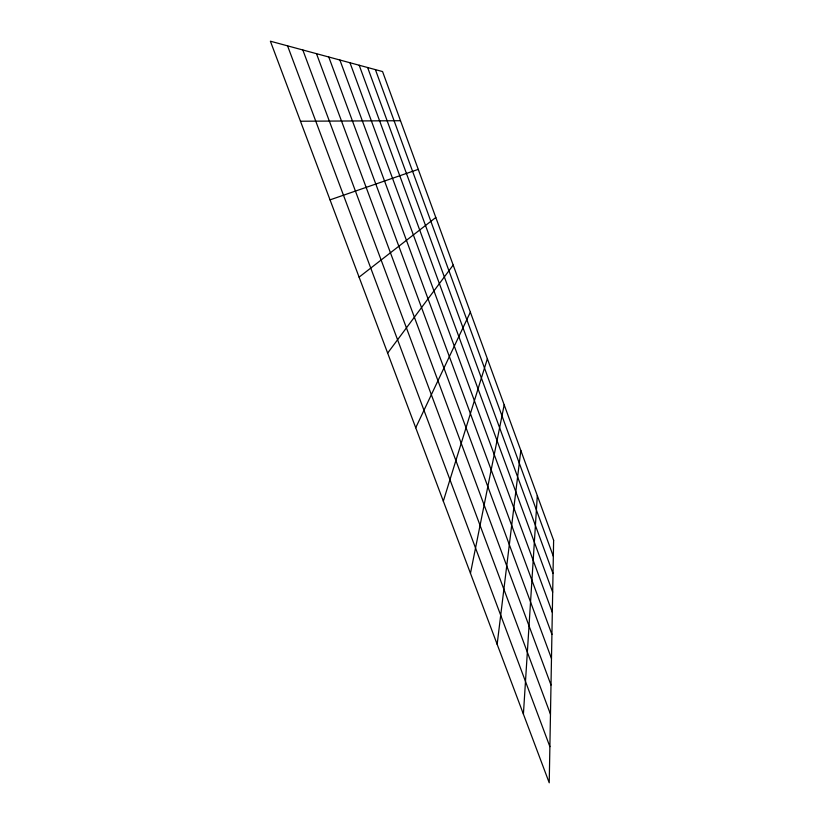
<?xml version="1.0" encoding="UTF-8"?>
<svg xmlns="http://www.w3.org/2000/svg" width="824" height="824" viewBox="0 0 824 824"><rect width="100%" height="100%" fill="white"/><g stroke="black" fill="none" stroke-linecap="round" stroke-linejoin="round"><path stroke-width="1.24" d="M523.405 714.12L537.31 495.646M497.15 644.306L520.84 450.491M470.463 573.329L504.185 404.872M443.322 501.157L487.365 358.759M415.729 427.749L470.36 312.162M387.651 353.094L453.179 265.071M359.099 277.142L435.814 217.474M330.043 199.861L418.252 169.363M300.472 121.231L400.505 120.726M287.566 45.856L549.886 746.657M316.488 53.673L550.999 685.022M302.83 49.986L550.473 714.243M339.879 60.008L551.915 634.429M328.766 57L551.483 658.541M359.192 65.23L552.677 592.147M349.973 62.737L552.317 612.386M375.404 69.618L553.326 556.293M367.628 67.516L553.017 573.514M553.625 540.328L549.227 782.8L270.375 41.2L382.563 71.564L553.625 540.328"/></g></svg>
